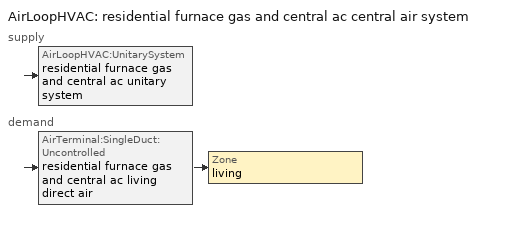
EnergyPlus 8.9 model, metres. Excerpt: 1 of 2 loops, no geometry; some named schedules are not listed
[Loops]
AirLoopHVAC 'residential furnace gas and central ac central air system'
 supply: AirLoopHVAC:UnitarySystem 'residential furnace gas and central ac unitary system'
 demand: AirTerminal:SingleDuct:Uncontrolled 'residential furnace gas and central ac living direct air' > Zone 'living'
[ZoneControl:Thermostat]
living Thermostat: Zone or ZoneList=living; Control Type Schedule=living Thermostat Schedule; Control Object Type 1=ThermostatSetpoint:DualSetpoint; Control Name 1=living temperature setpoint
[ThermostatSetpoint:DualSetpoint]
living temperature setpoint: Heating Setpoint Temperature Schedule=residential heating setpoint; Cooling Setpoint Temperature Schedule=residential cooling setpoint
[AirTerminal:SingleDuct:Uncontrolled]
residential furnace gas and central ac living direct air: Availability Schedule=Always On Discrete; Maximum Air Flow Rate {m3/s}=0.371949
[ZoneHVAC:EnergyRecoveryVentilator]
res mv_1 erv: Availability Schedule=Always On Discrete; Heat Exchanger=res mv_1 erv heat exchanger; Supply Air Flow Rate {m3/s}=0.0160462; Exhaust Air Flow Rate {m3/s}=0.0160462; Supply Air Fan=res mv_1 erv supply fan; Exhaust Air Fan=res mv_1 erv exhaust fan; Controller=res mv_1 erv controller; Ventilation Rate per Unit Floor Area {m3/s-m2}=0; Ventilation Rate per Occupant {m3/s-person}=0
[HeatExchanger:AirToAir:SensibleAndLatent]
res mv_1 erv heat exchanger: Availability Schedule=Always On Discrete; Nominal Supply Air Flow Rate {m3/s}=0.0160462; Sensible Effectiveness at 100% Heating Air Flow=0; Latent Effectiveness at 100% Heating Air Flow=0; Sensible Effectiveness at 75% Heating Air Flow=0; Latent Effectiveness at 75% Heating Air Flow=0; Sensible Effectiveness at 100% Cooling Air Flow=0; Latent Effectiveness at 100% Cooling Air Flow=0; Sensible Effectiveness at 75% Cooling Air Flow=0; Latent Effectiveness at 75% Cooling Air Flow=0; Nominal Electric Power {W}=0; Supply Air Outlet Temperature Control=No; Heat Exchanger Type=Plate; Frost Control Type=None; Threshold Temperature {C}=1.7; Economizer Lockout=Yes
[Fan:OnOff] Availability Schedule=Always On Discrete; Motor Efficiency=1
Name | Fan Total Efficiency | Pressure Rise {Pa} | Maximum Flow Rate {m3/s} | Motor In Airstream Fraction | Fan Power Ratio Function of Speed Ratio Curve | Fan Efficiency Ratio Function of Speed Ratio Curve
res mv_1 erv supply fan | 0.189515 | 300 | 0.0160462 | 1 | Fan On Off Power Curve 2 | Fan On Off Efficiency Curve 2
res mv_1 erv exhaust fan | 0.189515 | 300 | 0.0160462 | 0 | Fan On Off Power Curve 3 | Fan On Off Efficiency Curve 3
residential furnace gas and central ac supply fan | 0.75 | 626.067 | 0.371954 | 1 | Fan On Off Power Curve 1 | Fan On Off Efficiency Curve 1
[ZoneHVAC:EnergyRecoveryVentilator:Controller]
res mv_1 erv controller: Exhaust Air Temperature Limit=NoExhaustAirTemperatureLimit; Exhaust Air Enthalpy Limit=NoExhaustAirEnthalpyLimit; Time of Day Economizer Flow Control Schedule=Always Off Discrete; High Humidity Control Flag=No; High Humidity Outdoor Air Flow Ratio=1; Control High Indoor Humidity Based on Outdoor Humidity Ratio=Yes
[Zone equipment]
living: residential furnace gas and central ac living direct air, res mv_1 erv
[AirLoopHVAC]
residential furnace gas and central ac central air system: Design Supply Air Flow Rate {m3/s}=0.371949
[Sizing:System]
residential furnace gas and central ac central air system: Type of Load to Size On=Sensible; Design Outdoor Air Flow Rate {m3/s}=Autosize; Central Heating Maximum System Air Flow Ratio=0.3; Preheat Design Temperature {C}=7; Preheat Design Humidity Ratio {kgWater/kgDryAir}=0.008; Precool Design Temperature {C}=12.8; Precool Design Humidity Ratio {kgWater/kgDryAir}=0.008; Central Cooling Design Supply Air Temperature {C}=12.8; Central Heating Design Supply Air Temperature {C}=16.7; Type of Zone Sum to Use=NonCoincident; 100% Outdoor Air in Cooling=Yes; 100% Outdoor Air in Heating=Yes; Central Cooling Design Supply Air Humidity Ratio {kgWater/kgDryAir}=0.0085; Central Heating Design Supply Air Humidity Ratio {kgWater/kgDryAir}=0.008; Cooling Supply Air Flow Rate Method=DesignDay; Cooling Supply Air Flow Rate {m3/s}=0; Cooling Supply Air Flow Rate Per Floor Area {m3/s-m2}=0.00996765; Cooling Fraction of Autosized Cooling Supply Air Flow Rate=1; Cooling Supply Air Flow Rate Per Unit Cooling Capacity {m3/s-W}=3.94755e-05; Heating Supply Air Flow Rate Method=DesignDay; Heating Supply Air Flow Rate {m3/s}=0; Heating Supply Air Flow Rate Per Floor Area {m3/s-m2}=0.00996765; Heating Fraction of Autosized Heating Supply Air Flow Rate=1; Heating Fraction of Autosized Cooling Supply Air Flow Rate=1; Heating Supply Air Flow Rate Per Unit Heating Capacity {m3/s-W}=3.15882e-05; System Outdoor Air Method=ZoneSum; Zone Maximum Outdoor Air Fraction=1; Cooling Design Capacity Method=CoolingDesignCapacity; Cooling Design Capacity {W}=Autosize; Cooling Design Capacity Per Floor Area {W/m2}=234.7; Fraction of Autosized Cooling Design Capacity=1; Heating Design Capacity Method=HeatingDesignCapacity; Heating Design Capacity {W}=Autosize; Heating Design Capacity Per Floor Area {W/m2}=157; Fraction of Autosized Heating Design Capacity=1; Central Cooling Capacity Control Method=OnOff
[AvailabilityManager:Scheduled]
residential furnace gas and central ac central air system Availability Manager: Schedule=Always On Discrete
[AirLoopHVAC:UnitarySystem]
residential furnace gas and central ac unitary system: Control Type=Load; Controlling Zone or Thermostat Location=living; Dehumidification Control Type=None; Availability Schedule=Always On Discrete; Supply Fan=residential furnace gas and central ac supply fan; Fan Placement=BlowThrough; Supply Air Fan Operating Mode Schedule=Always Off Discrete; Heating Coil=residential furnace gas heating coil; DX Heating Coil Sizing Ratio=1; Cooling Coil=residential central ac cooling coil; Use DOAS DX Cooling Coil=No; Minimum Supply Air Temperature {C}=2; Latent Load Control=SensibleOnlyLoadControl; Cooling Supply Air Flow Rate Method=SupplyAirFlowRate; Cooling Supply Air Flow Rate {m3/s}=0.368627; Heating Supply Air Flow Rate Method=SupplyAirFlowRate; Heating Supply Air Flow Rate {m3/s}=0.371949; No Load Supply Air Flow Rate {m3/s}=0; Maximum Supply Air Temperature {C}=48.8889; Maximum Outdoor Dry-Bulb Temperature for Supplemental Heater Operation {C}=21; Maximum Cycling Rate {cycles/hr}=2.5; Heat Pump Time Constant {s}=60; Fraction of On-Cycle Power Use=0.01; Heat Pump Fan Delay Time {s}=60; Ancillary On-Cycle Electric Power {W}=0; Ancillary Off-Cycle Electric Power {W}=0
[Coil:Heating:Fuel]
residential furnace gas heating coil: Availability Schedule=residential heating season; Fuel Type=NaturalGas; Burner Efficiency=0.624; Nominal Capacity {W}=10460.9; Parasitic Electric Load {W}=0; Parasitic Fuel Load {W}=0
[Coil:Cooling:DX:SingleSpeed]
residential central ac cooling coil: Availability Schedule=residential cooling season; Gross Rated Total Cooling Capacity {W}=5504.86; Gross Rated Sensible Heat Ratio=0.740403; Gross Rated Cooling COP {W/W}=3.22692; Rated Air Flow Rate {m3/s}=0.285224; Rated Evaporator Fan Power Per Volume Flow Rate {W/(m3/s)}=773.391; Total Cooling Capacity Function of Temperature Curve=Cool-Cap-fT1; Total Cooling Capacity Function of Flow Fraction Curve=Cool-Cap-fFF1; Energy Input Ratio Function of Temperature Curve=Cool-EIR-fT1; Energy Input Ratio Function of Flow Fraction Curve=Cool-EIR-fFF1; Part Load Fraction Correlation Curve=Cool-PLF-fPLR1; Nominal Time for Condensate Removal to Begin {s}=1000; Ratio of Initial Moisture Evaporation Rate and Steady State Latent Capacity=1.5; Maximum Cycling Rate {cycles/hr}=3; Latent Capacity Time Constant {s}=45; Condenser Type=AirCooled; Evaporative Condenser Effectiveness=0; Evaporative Condenser Air Flow Rate {m3/s}=Autosize; Evaporative Condenser Pump Rated Power Consumption {W}=Autosize; Crankcase Heater Capacity {W}=0; Maximum Outdoor Dry-Bulb Temperature for Crankcase Heater Operation {C}=12.7778; Basin Heater Capacity {W/K}=0; Basin Heater Setpoint Temperature {C}=10
[EnergyManagementSystem:GlobalVariable]
res_ds_1_lk_ret_fan_equiv
res_ds_1_lk_sup_fan_equiv
[EnergyManagementSystem:Sensor]
Name | Output:Variable or Output:Meter Index Key | Output:Variable or Output:Meter
res_af_1_tin_s | living | Zone Mean Air Temperature
res_af_1_tt_s | living | Zone Outdoor Air Drybulb Temperature
res_af_vw_s |  | Site Wind Speed
res_ds_1_win_s | living | Zone Mean Air Humidity Ratio
res_infil_1_bath_sch_s | res mv_1 bath exhaust schedule | Schedule Value
res_infil_1_range_sch_s | res mv_1 range exhaust schedule | Schedule Value
res_infil_1_wh_sch_s | Always On Discrete | Schedule Value
res_nv_1_nva_s | res nv_1 avail schedule | Schedule Value
res_nv_1_sp_s | res nv_1 temp schedule | Schedule Value
res_nv_pb_s |  | Site Outdoor Air Barometric Pressure
res_nv_wt_s |  | Site Outdoor Air Humidity Ratio
[EnergyManagementSystem:Actuator]
Name | Actuated Component Unique | Actuated Component Type | Actuated Component Control Type
res_infil_1_bath_fan_act | res infil_1 bath fan | ElectricEquipment | Electric Power Level
res_infil_1_flow_act | res infil_1 flow | Zone Infiltration | Air Exchange Flow Rate
res_infil_1_house_fan_act | res infil_1 house fan | ElectricEquipment | Electric Power Level
res_infil_1_range_fan_act | res infil_1 range fan | ElectricEquipment | Electric Power Level
res_nv_1_flow_act | res nv_1 flow | Zone Infiltration | Air Exchange Flow Rate
[EnergyManagementSystem:Program]
res_ds_1_program: Set res_ds_1_lk_sup_fan_equiv = 0; Set res_ds_1_lk_ret_fan_equiv = 0
res_infil_1_program: Set p_m = 0.14; Set p_s = 0.22; Set s_m = 270; Set s_s = 370; Set z_m = 9.99744; Set z_s = 7.999999999999999; Set f_t = (((s_m/z_m)^p_m)*((z_s/s_s)^p_s)); Set Tdiff = res_af_1_tin_s-res_af_1_tt_s; Set dT = @Abs Tdiff; Set c = 0.089; Set Cs = 0.1019; Set Cw = 0.0866; Set n = 0.67; Set sft = (f_t*0.9); Set temp1 = ((c*Cw)*((sft*res_af_vw_s)^(2*n)))^2; Set Qn = (((c*Cs*(dT^n))^2)+temp1)^0.5; Set Tdiff = res_af_1_tin_s-res_af_1_tt_s; Set dT = @Abs Tdiff; Set QWHV = res_infil_1_wh_sch_s*0.016; Set Qrange = res_infil_1_range_sch_s*0.0; Set Qdryer = 0.0; Set Qbath = res_infil_1_bath_sch_s*0.0; Set QhpwhOut = 0; Set QhpwhIn = 0; Set QductsOut = res_ds_1_lk_ret_fan_equiv; Set QductsIn = res_ds_1_lk_sup_fan_equiv; Set Qout = Qrange+Qbath+Qdryer+QhpwhOut+QductsOut; Set Qin = QhpwhIn+QductsIn; Set Qu = (@Abs (Qout-Qin)); Set Qb = QWHV + (@Min Qout Qin); Set res_infil_1_house_fan_act = 0; Set faneff_sp = 0.4719474432000001; Set res_infil_1_range_fan_act = (Qrange*300)/faneff_sp; Set res_infil_1_bath_fan_act = (Qbath*300)/faneff_sp; Set Q_acctd_for_elsewhere = QhpwhOut+QhpwhIn+QductsOut+QductsIn; Set res_infil_1_flow_act = (((Qu^2)+(Qn^2))^0.5)-Q_acctd_for_elsewhere; Set res_infil_1_flow_act = (@Max res_infil_1_flow_act 0)
res_nv_1_program: Set Tdiff = res_af_1_tin_s-res_af_1_tt_s; Set dT = (@Abs Tdiff); Set pt = (@RhFnTdbWPb res_af_1_tt_s res_nv_wt_s res_nv_pb_s); Set NVA = 15893.108858880001; Set Cs = 0.00029406234873561763; Set Cw = 0.00036140379208226154; Set MNV = 3.2092426137600003; Set MHR = 0.0115; Set MRH = 0.7; Set temp1 = (res_nv_1_nva_s*NVA); Set SGNV = temp1*((((Cs*dT)+(Cw*(res_af_vw_s^2)))^0.5)/1000); If (res_nv_wt_s<MHR) && (pt<MRH) && (res_af_1_tin_s>res_nv_1_sp_s); Set temp2 = (res_af_1_tin_s-res_nv_1_sp_s); Set NVadj1 = temp2/(res_af_1_tin_s-res_af_1_tt_s); Set NVadj2 = (@Min NVadj1 1); Set NVadj3 = (@Max NVadj2 0); Set NVadj = SGNV*NVadj3; Set res_nv_1_flow_act = (@Min NVadj MNV); Else; Set res_nv_1_flow_act = 0; EndIf
[EnergyManagementSystem:ProgramCallingManager]
res af_1 program calling manager: BeginTimestepBeforePredictor; res_infil_1_program; res_nv_1_program
res ds_1 program calling manager: EndOfSystemTimestepAfterHVACReporting; res_ds_1_program
[Schedule:Day:Interval]
residential heating setpoint allday1; residential heating setpoint allday2; residential heating setpoint allday3; residential heating setpoint allday4; residential heating setpoint allday5; residential heating setpoint allday6; residential heating setpoint allday7; residential heating setpoint allday8; residential heating setpoint allday9; residential heating setpoint allday10; residential heating setpoint allday11; residential heating setpoint allday12: No, 24:00, 20
Schedule Day 11; Schedule Day 12; Schedule Day 10; Schedule Day 13: No, 24:00, 0
residential cooling setpoint allday1; residential cooling setpoint allday2; residential cooling setpoint allday3; residential cooling setpoint allday4; residential cooling setpoint allday5; residential cooling setpoint allday6; residential cooling setpoint allday7; residential cooling setpoint allday8; residential cooling setpoint allday9; residential cooling setpoint allday10; residential cooling setpoint allday11; residential cooling setpoint allday12: No, 24:00, 25.5556
residential cooling season allday1; residential cooling season allday10; residential cooling season allday11; residential cooling season allday12; residential cooling season allday2; residential cooling season allday3; residential cooling season allday4; residential cooling season allday5; residential cooling season allday6; residential cooling season allday7; residential cooling season allday8; residential cooling season allday9; residential heating season allday1; residential heating season allday10; residential heating season allday11; residential heating season allday12; residential heating season allday2; residential heating season allday3; residential heating season allday4; residential heating season allday5; residential heating season allday6; residential heating season allday7; residential heating season allday8; residential heating season allday9: No, 24:00, 1
[Schedule:Week:Daily]
residential heating setpoint Week Rule - Jan1-Jan6: Schedule Day 11, residential heating setpoint allday1, residential heating setpoint allday1, residential heating setpoint allday1, residential heating setpoint allday1, residential heating setpoint allday1, residential heating setpoint allday1, Schedule Day 11, Schedule Day 11, Schedule Day 11, Schedule Day 11, Schedule Day 11
residential heating setpoint Week Rule - Jan7-Jan27: residential heating setpoint allday1, residential heating setpoint allday1, residential heating setpoint allday1, residential heating setpoint allday1, residential heating setpoint allday1, residential heating setpoint allday1, residential heating setpoint allday1, Schedule Day 11, Schedule Day 11, Schedule Day 11, Schedule Day 11, Schedule Day 11
residential heating setpoint Week Rule - Jan28-Feb3: residential heating setpoint allday1, residential heating setpoint allday1, residential heating setpoint allday1, residential heating setpoint allday1, residential heating setpoint allday2, residential heating setpoint allday2, residential heating setpoint allday2, Schedule Day 11, Schedule Day 11, Schedule Day 11, Schedule Day 11, Schedule Day 11
residential heating setpoint Week Rule - Feb4-Feb24: residential heating setpoint allday2, residential heating setpoint allday2, residential heating setpoint allday2, residential heating setpoint allday2, residential heating setpoint allday2, residential heating setpoint allday2, residential heating setpoint allday2, Schedule Day 11, Schedule Day 11, Schedule Day 11, Schedule Day 11, Schedule Day 11
residential heating setpoint Week Rule - Feb25-Mar3: residential heating setpoint allday2, residential heating setpoint allday2, residential heating setpoint allday2, residential heating setpoint allday2, residential heating setpoint allday3, residential heating setpoint allday3, residential heating setpoint allday3, Schedule Day 11, Schedule Day 11, Schedule Day 11, Schedule Day 11, Schedule Day 11
residential heating setpoint Week Rule - Mar4-Mar31: residential heating setpoint allday3, residential heating setpoint allday3, residential heating setpoint allday3, residential heating setpoint allday3, residential heating setpoint allday3, residential heating setpoint allday3, residential heating setpoint allday3, Schedule Day 11, Schedule Day 11, Schedule Day 11, Schedule Day 11, Schedule Day 11
residential heating setpoint Week Rule - Apr1-Apr28: residential heating setpoint allday4, residential heating setpoint allday4, residential heating setpoint allday4, residential heating setpoint allday4, residential heating setpoint allday4, residential heating setpoint allday4, residential heating setpoint allday4, Schedule Day 11, Schedule Day 11, Schedule Day 11, Schedule Day 11, Schedule Day 11
residential heating setpoint Week Rule - Apr29-May5: residential heating setpoint allday4, residential heating setpoint allday4, residential heating setpoint allday5, residential heating setpoint allday5, residential heating setpoint allday5, residential heating setpoint allday5, residential heating setpoint allday5, Schedule Day 11, Schedule Day 11, Schedule Day 11, Schedule Day 11, Schedule Day 11
residential heating setpoint Week Rule - May6-May26: residential heating setpoint allday5, residential heating setpoint allday5, residential heating setpoint allday5, residential heating setpoint allday5, residential heating setpoint allday5, residential heating setpoint allday5, residential heating setpoint allday5, Schedule Day 11, Schedule Day 11, Schedule Day 11, Schedule Day 11, Schedule Day 11
residential heating setpoint Week Rule - May27-Jun2: residential heating setpoint allday5, residential heating setpoint allday5, residential heating setpoint allday5, residential heating setpoint allday5, residential heating setpoint allday5, residential heating setpoint allday6, residential heating setpoint allday6, Schedule Day 11, Schedule Day 11, Schedule Day 11, Schedule Day 11, Schedule Day 11
residential heating setpoint Week Rule - Jun3-Jun30: residential heating setpoint allday6, residential heating setpoint allday6, residential heating setpoint allday6, residential heating setpoint allday6, residential heating setpoint allday6, residential heating setpoint allday6, residential heating setpoint allday6, Schedule Day 11, Schedule Day 11, Schedule Day 11, Schedule Day 11, Schedule Day 11
residential heating setpoint Week Rule - Jul1-Jul28: residential heating setpoint allday7, residential heating setpoint allday7, residential heating setpoint allday7, residential heating setpoint allday7, residential heating setpoint allday7, residential heating setpoint allday7, residential heating setpoint allday7, Schedule Day 11, Schedule Day 11, Schedule Day 11, Schedule Day 11, Schedule Day 11
residential heating setpoint Week Rule - Jul29-Aug4: residential heating setpoint allday7, residential heating setpoint allday7, residential heating setpoint allday7, residential heating setpoint allday8, residential heating setpoint allday8, residential heating setpoint allday8, residential heating setpoint allday8, Schedule Day 11, Schedule Day 11, Schedule Day 11, Schedule Day 11, Schedule Day 11
residential heating setpoint Week Rule - Aug5-Aug25: residential heating setpoint allday8, residential heating setpoint allday8, residential heating setpoint allday8, residential heating setpoint allday8, residential heating setpoint allday8, residential heating setpoint allday8, residential heating setpoint allday8, Schedule Day 11, Schedule Day 11, Schedule Day 11, Schedule Day 11, Schedule Day 11
residential heating setpoint Week Rule - Aug26-Sep1: residential heating setpoint allday8, residential heating setpoint allday8, residential heating setpoint allday8, residential heating setpoint allday8, residential heating setpoint allday8, residential heating setpoint allday8, residential heating setpoint allday9, Schedule Day 11, Schedule Day 11, Schedule Day 11, Schedule Day 11, Schedule Day 11
residential heating setpoint Week Rule - Sep2-Sep29: residential heating setpoint allday9, residential heating setpoint allday9, residential heating setpoint allday9, residential heating setpoint allday9, residential heating setpoint allday9, residential heating setpoint allday9, residential heating setpoint allday9, Schedule Day 11, Schedule Day 11, Schedule Day 11, Schedule Day 11, Schedule Day 11
residential heating setpoint Week Rule - Sep30-Oct6: residential heating setpoint allday9, residential heating setpoint allday10, residential heating setpoint allday10, residential heating setpoint allday10, residential heating setpoint allday10, residential heating setpoint allday10, residential heating setpoint allday10, Schedule Day 11, Schedule Day 11, Schedule Day 11, Schedule Day 11, Schedule Day 11
residential heating setpoint Week Rule - Oct7-Oct27: residential heating setpoint allday10, residential heating setpoint allday10, residential heating setpoint allday10, residential heating setpoint allday10, residential heating setpoint allday10, residential heating setpoint allday10, residential heating setpoint allday10, Schedule Day 11, Schedule Day 11, Schedule Day 11, Schedule Day 11, Schedule Day 11
residential heating setpoint Week Rule - Oct28-Nov3: residential heating setpoint allday10, residential heating setpoint allday10, residential heating setpoint allday10, residential heating setpoint allday10, residential heating setpoint allday11, residential heating setpoint allday11, residential heating setpoint allday11, Schedule Day 11, Schedule Day 11, Schedule Day 11, Schedule Day 11, Schedule Day 11
residential heating setpoint Week Rule - Nov4-Nov24: residential heating setpoint allday11, residential heating setpoint allday11, residential heating setpoint allday11, residential heating setpoint allday11, residential heating setpoint allday11, residential heating setpoint allday11, residential heating setpoint allday11, Schedule Day 11, Schedule Day 11, Schedule Day 11, Schedule Day 11, Schedule Day 11
residential heating setpoint Week Rule - Nov25-Dec1: residential heating setpoint allday11, residential heating setpoint allday11, residential heating setpoint allday11, residential heating setpoint allday11, residential heating setpoint allday11, residential heating setpoint allday11, residential heating setpoint allday12, Schedule Day 11, Schedule Day 11, Schedule Day 11, Schedule Day 11, Schedule Day 11
residential heating setpoint Week Rule - Dec2-Dec31: residential heating setpoint allday12, residential heating setpoint allday12, residential heating setpoint allday12, residential heating setpoint allday12, residential heating setpoint allday12, residential heating setpoint allday12, residential heating setpoint allday12, Schedule Day 11, Schedule Day 11, Schedule Day 11, Schedule Day 11, Schedule Day 11
residential cooling setpoint Week Rule - Jan1-Jan6: Schedule Day 12, residential cooling setpoint allday1, residential cooling setpoint allday1, residential cooling setpoint allday1, residential cooling setpoint allday1, residential cooling setpoint allday1, residential cooling setpoint allday1, Schedule Day 12, Schedule Day 12, Schedule Day 12, Schedule Day 12, Schedule Day 12
residential cooling setpoint Week Rule - Jan7-Jan27: residential cooling setpoint allday1, residential cooling setpoint allday1, residential cooling setpoint allday1, residential cooling setpoint allday1, residential cooling setpoint allday1, residential cooling setpoint allday1, residential cooling setpoint allday1, Schedule Day 12, Schedule Day 12, Schedule Day 12, Schedule Day 12, Schedule Day 12
residential cooling setpoint Week Rule - Jan28-Feb3: residential cooling setpoint allday1, residential cooling setpoint allday1, residential cooling setpoint allday1, residential cooling setpoint allday1, residential cooling setpoint allday2, residential cooling setpoint allday2, residential cooling setpoint allday2, Schedule Day 12, Schedule Day 12, Schedule Day 12, Schedule Day 12, Schedule Day 12
residential cooling setpoint Week Rule - Feb4-Feb24: residential cooling setpoint allday2, residential cooling setpoint allday2, residential cooling setpoint allday2, residential cooling setpoint allday2, residential cooling setpoint allday2, residential cooling setpoint allday2, residential cooling setpoint allday2, Schedule Day 12, Schedule Day 12, Schedule Day 12, Schedule Day 12, Schedule Day 12
residential cooling setpoint Week Rule - Feb25-Mar3: residential cooling setpoint allday2, residential cooling setpoint allday2, residential cooling setpoint allday2, residential cooling setpoint allday2, residential cooling setpoint allday3, residential cooling setpoint allday3, residential cooling setpoint allday3, Schedule Day 12, Schedule Day 12, Schedule Day 12, Schedule Day 12, Schedule Day 12
residential cooling setpoint Week Rule - Mar4-Mar31: residential cooling setpoint allday3, residential cooling setpoint allday3, residential cooling setpoint allday3, residential cooling setpoint allday3, residential cooling setpoint allday3, residential cooling setpoint allday3, residential cooling setpoint allday3, Schedule Day 12, Schedule Day 12, Schedule Day 12, Schedule Day 12, Schedule Day 12
residential cooling setpoint Week Rule - Apr1-Apr28: residential cooling setpoint allday4, residential cooling setpoint allday4, residential cooling setpoint allday4, residential cooling setpoint allday4, residential cooling setpoint allday4, residential cooling setpoint allday4, residential cooling setpoint allday4, Schedule Day 12, Schedule Day 12, Schedule Day 12, Schedule Day 12, Schedule Day 12
residential cooling setpoint Week Rule - Apr29-May5: residential cooling setpoint allday4, residential cooling setpoint allday4, residential cooling setpoint allday5, residential cooling setpoint allday5, residential cooling setpoint allday5, residential cooling setpoint allday5, residential cooling setpoint allday5, Schedule Day 12, Schedule Day 12, Schedule Day 12, Schedule Day 12, Schedule Day 12
residential cooling setpoint Week Rule - May6-May26: residential cooling setpoint allday5, residential cooling setpoint allday5, residential cooling setpoint allday5, residential cooling setpoint allday5, residential cooling setpoint allday5, residential cooling setpoint allday5, residential cooling setpoint allday5, Schedule Day 12, Schedule Day 12, Schedule Day 12, Schedule Day 12, Schedule Day 12
residential cooling setpoint Week Rule - May27-Jun2: residential cooling setpoint allday5, residential cooling setpoint allday5, residential cooling setpoint allday5, residential cooling setpoint allday5, residential cooling setpoint allday5, residential cooling setpoint allday6, residential cooling setpoint allday6, Schedule Day 12, Schedule Day 12, Schedule Day 12, Schedule Day 12, Schedule Day 12
residential cooling setpoint Week Rule - Jun3-Jun30: residential cooling setpoint allday6, residential cooling setpoint allday6, residential cooling setpoint allday6, residential cooling setpoint allday6, residential cooling setpoint allday6, residential cooling setpoint allday6, residential cooling setpoint allday6, Schedule Day 12, Schedule Day 12, Schedule Day 12, Schedule Day 12, Schedule Day 12
residential cooling setpoint Week Rule - Jul1-Jul28: residential cooling setpoint allday7, residential cooling setpoint allday7, residential cooling setpoint allday7, residential cooling setpoint allday7, residential cooling setpoint allday7, residential cooling setpoint allday7, residential cooling setpoint allday7, Schedule Day 12, Schedule Day 12, Schedule Day 12, Schedule Day 12, Schedule Day 12
residential cooling setpoint Week Rule - Jul29-Aug4: residential cooling setpoint allday7, residential cooling setpoint allday7, residential cooling setpoint allday7, residential cooling setpoint allday8, residential cooling setpoint allday8, residential cooling setpoint allday8, residential cooling setpoint allday8, Schedule Day 12, Schedule Day 12, Schedule Day 12, Schedule Day 12, Schedule Day 12
residential cooling setpoint Week Rule - Aug5-Aug25: residential cooling setpoint allday8, residential cooling setpoint allday8, residential cooling setpoint allday8, residential cooling setpoint allday8, residential cooling setpoint allday8, residential cooling setpoint allday8, residential cooling setpoint allday8, Schedule Day 12, Schedule Day 12, Schedule Day 12, Schedule Day 12, Schedule Day 12
residential cooling setpoint Week Rule - Aug26-Sep1: residential cooling setpoint allday8, residential cooling setpoint allday8, residential cooling setpoint allday8, residential cooling setpoint allday8, residential cooling setpoint allday8, residential cooling setpoint allday8, residential cooling setpoint allday9, Schedule Day 12, Schedule Day 12, Schedule Day 12, Schedule Day 12, Schedule Day 12
residential cooling setpoint Week Rule - Sep2-Sep29: residential cooling setpoint allday9, residential cooling setpoint allday9, residential cooling setpoint allday9, residential cooling setpoint allday9, residential cooling setpoint allday9, residential cooling setpoint allday9, residential cooling setpoint allday9, Schedule Day 12, Schedule Day 12, Schedule Day 12, Schedule Day 12, Schedule Day 12
residential cooling setpoint Week Rule - Sep30-Oct6: residential cooling setpoint allday9, residential cooling setpoint allday10, residential cooling setpoint allday10, residential cooling setpoint allday10, residential cooling setpoint allday10, residential cooling setpoint allday10, residential cooling setpoint allday10, Schedule Day 12, Schedule Day 12, Schedule Day 12, Schedule Day 12, Schedule Day 12
residential cooling setpoint Week Rule - Oct7-Oct27: residential cooling setpoint allday10, residential cooling setpoint allday10, residential cooling setpoint allday10, residential cooling setpoint allday10, residential cooling setpoint allday10, residential cooling setpoint allday10, residential cooling setpoint allday10, Schedule Day 12, Schedule Day 12, Schedule Day 12, Schedule Day 12, Schedule Day 12
residential cooling setpoint Week Rule - Oct28-Nov3: residential cooling setpoint allday10, residential cooling setpoint allday10, residential cooling setpoint allday10, residential cooling setpoint allday10, residential cooling setpoint allday11, residential cooling setpoint allday11, residential cooling setpoint allday11, Schedule Day 12, Schedule Day 12, Schedule Day 12, Schedule Day 12, Schedule Day 12
residential cooling setpoint Week Rule - Nov4-Nov24: residential cooling setpoint allday11, residential cooling setpoint allday11, residential cooling setpoint allday11, residential cooling setpoint allday11, residential cooling setpoint allday11, residential cooling setpoint allday11, residential cooling setpoint allday11, Schedule Day 12, Schedule Day 12, Schedule Day 12, Schedule Day 12, Schedule Day 12
residential cooling setpoint Week Rule - Nov25-Dec1: residential cooling setpoint allday11, residential cooling setpoint allday11, residential cooling setpoint allday11, residential cooling setpoint allday11, residential cooling setpoint allday11, residential cooling setpoint allday11, residential cooling setpoint allday12, Schedule Day 12, Schedule Day 12, Schedule Day 12, Schedule Day 12, Schedule Day 12
residential cooling setpoint Week Rule - Dec2-Dec31: residential cooling setpoint allday12, residential cooling setpoint allday12, residential cooling setpoint allday12, residential cooling setpoint allday12, residential cooling setpoint allday12, residential cooling setpoint allday12, residential cooling setpoint allday12, Schedule Day 12, Schedule Day 12, Schedule Day 12, Schedule Day 12, Schedule Day 12
res mv_1 bath exhaust schedule Week Rule - Jan1-Jan6: Schedule Day 19, res mv_1 bath exhaust schedule allday1, res mv_1 bath exhaust schedule allday1, res mv_1 bath exhaust schedule allday1, res mv_1 bath exhaust schedule allday1, res mv_1 bath exhaust schedule allday1, res mv_1 bath exhaust schedule allday1, Schedule Day 19, Schedule Day 19, Schedule Day 19, Schedule Day 19, Schedule Day 19
res mv_1 bath exhaust schedule Week Rule - Jan7-Jan27: res mv_1 bath exhaust schedule allday1, res mv_1 bath exhaust schedule allday1, res mv_1 bath exhaust schedule allday1, res mv_1 bath exhaust schedule allday1, res mv_1 bath exhaust schedule allday1, res mv_1 bath exhaust schedule allday1, res mv_1 bath exhaust schedule allday1, Schedule Day 19, Schedule Day 19, Schedule Day 19, Schedule Day 19, Schedule Day 19
res mv_1 bath exhaust schedule Week Rule - Jan28-Feb3: res mv_1 bath exhaust schedule allday1, res mv_1 bath exhaust schedule allday1, res mv_1 bath exhaust schedule allday1, res mv_1 bath exhaust schedule allday1, res mv_1 bath exhaust schedule allday2, res mv_1 bath exhaust schedule allday2, res mv_1 bath exhaust schedule allday2, Schedule Day 19, Schedule Day 19, Schedule Day 19, Schedule Day 19, Schedule Day 19
res mv_1 bath exhaust schedule Week Rule - Feb4-Feb24: res mv_1 bath exhaust schedule allday2, res mv_1 bath exhaust schedule allday2, res mv_1 bath exhaust schedule allday2, res mv_1 bath exhaust schedule allday2, res mv_1 bath exhaust schedule allday2, res mv_1 bath exhaust schedule allday2, res mv_1 bath exhaust schedule allday2, Schedule Day 19, Schedule Day 19, Schedule Day 19, Schedule Day 19, Schedule Day 19
res mv_1 bath exhaust schedule Week Rule - Feb25-Mar3: res mv_1 bath exhaust schedule allday2, res mv_1 bath exhaust schedule allday2, res mv_1 bath exhaust schedule allday2, res mv_1 bath exhaust schedule allday2, res mv_1 bath exhaust schedule allday3, res mv_1 bath exhaust schedule allday3, res mv_1 bath exhaust schedule allday3, Schedule Day 19, Schedule Day 19, Schedule Day 19, Schedule Day 19, Schedule Day 19
res mv_1 bath exhaust schedule Week Rule - Mar4-Mar31: res mv_1 bath exhaust schedule allday3, res mv_1 bath exhaust schedule allday3, res mv_1 bath exhaust schedule allday3, res mv_1 bath exhaust schedule allday3, res mv_1 bath exhaust schedule allday3, res mv_1 bath exhaust schedule allday3, res mv_1 bath exhaust schedule allday3, Schedule Day 19, Schedule Day 19, Schedule Day 19, Schedule Day 19, Schedule Day 19
res mv_1 bath exhaust schedule Week Rule - Apr1-Apr28: res mv_1 bath exhaust schedule allday4, res mv_1 bath exhaust schedule allday4, res mv_1 bath exhaust schedule allday4, res mv_1 bath exhaust schedule allday4, res mv_1 bath exhaust schedule allday4, res mv_1 bath exhaust schedule allday4, res mv_1 bath exhaust schedule allday4, Schedule Day 19, Schedule Day 19, Schedule Day 19, Schedule Day 19, Schedule Day 19
res mv_1 bath exhaust schedule Week Rule - Apr29-May5: res mv_1 bath exhaust schedule allday4, res mv_1 bath exhaust schedule allday4, res mv_1 bath exhaust schedule allday5, res mv_1 bath exhaust schedule allday5, res mv_1 bath exhaust schedule allday5, res mv_1 bath exhaust schedule allday5, res mv_1 bath exhaust schedule allday5, Schedule Day 19, Schedule Day 19, Schedule Day 19, Schedule Day 19, Schedule Day 19
res mv_1 bath exhaust schedule Week Rule - May6-May26: res mv_1 bath exhaust schedule allday5, res mv_1 bath exhaust schedule allday5, res mv_1 bath exhaust schedule allday5, res mv_1 bath exhaust schedule allday5, res mv_1 bath exhaust schedule allday5, res mv_1 bath exhaust schedule allday5, res mv_1 bath exhaust schedule allday5, Schedule Day 19, Schedule Day 19, Schedule Day 19, Schedule Day 19, Schedule Day 19
residential cooling season Week Rule - Jan1-Jan6: Schedule Day 13, residential cooling season allday1, residential cooling season allday1, residential cooling season allday1, residential cooling season allday1, residential cooling season allday1, residential cooling season allday1, Schedule Day 13, Schedule Day 13, Schedule Day 13, Schedule Day 13, Schedule Day 13
residential cooling season Week Rule - Jan7-Jan27: residential cooling season allday1, residential cooling season allday1, residential cooling season allday1, residential cooling season allday1, residential cooling season allday1, residential cooling season allday1, residential cooling season allday1, Schedule Day 13, Schedule Day 13, Schedule Day 13, Schedule Day 13, Schedule Day 13
residential cooling season Week Rule - Jan28-Feb3: residential cooling season allday1, residential cooling season allday1, residential cooling season allday1, residential cooling season allday1, residential cooling season allday2, residential cooling season allday2, residential cooling season allday2, Schedule Day 13, Schedule Day 13, Schedule Day 13, Schedule Day 13, Schedule Day 13
residential cooling season Week Rule - Feb4-Feb24: residential cooling season allday2, residential cooling season allday2, residential cooling season allday2, residential cooling season allday2, residential cooling season allday2, residential cooling season allday2, residential cooling season allday2, Schedule Day 13, Schedule Day 13, Schedule Day 13, Schedule Day 13, Schedule Day 13
residential cooling season Week Rule - Feb25-Mar3: residential cooling season allday2, residential cooling season allday2, residential cooling season allday2, residential cooling season allday2, residential cooling season allday3, residential cooling season allday3, residential cooling season allday3, Schedule Day 13, Schedule Day 13, Schedule Day 13, Schedule Day 13, Schedule Day 13
residential cooling season Week Rule - Mar4-Mar31: residential cooling season allday3, residential cooling season allday3, residential cooling season allday3, residential cooling season allday3, residential cooling season allday3, residential cooling season allday3, residential cooling season allday3, Schedule Day 13, Schedule Day 13, Schedule Day 13, Schedule Day 13, Schedule Day 13
residential cooling season Week Rule - Apr1-Apr28: residential cooling season allday4, residential cooling season allday4, residential cooling season allday4, residential cooling season allday4, residential cooling season allday4, residential cooling season allday4, residential cooling season allday4, Schedule Day 13, Schedule Day 13, Schedule Day 13, Schedule Day 13, Schedule Day 13
residential cooling season Week Rule - Apr29-May5: residential cooling season allday4, residential cooling season allday4, residential cooling season allday5, residential cooling season allday5, residential cooling season allday5, residential cooling season allday5, residential cooling season allday5, Schedule Day 13, Schedule Day 13, Schedule Day 13, Schedule Day 13, Schedule Day 13
residential cooling season Week Rule - May6-May26: residential cooling season allday5, residential cooling season allday5, residential cooling season allday5, residential cooling season allday5, residential cooling season allday5, residential cooling season allday5, residential cooling season allday5, Schedule Day 13, Schedule Day 13, Schedule Day 13, Schedule Day 13, Schedule Day 13
residential cooling season Week Rule - May27-Jun2: residential cooling season allday5, residential cooling season allday5, residential cooling season allday5, residential cooling season allday5, residential cooling season allday5, residential cooling season allday6, residential cooling season allday6, Schedule Day 13, Schedule Day 13, Schedule Day 13, Schedule Day 13, Schedule Day 13
residential cooling season Week Rule - Jun3-Jun30: residential cooling season allday6, residential cooling season allday6, residential cooling season allday6, residential cooling season allday6, residential cooling season allday6, residential cooling season allday6, residential cooling season allday6, Schedule Day 13, Schedule Day 13, Schedule Day 13, Schedule Day 13, Schedule Day 13
residential cooling season Week Rule - Jul1-Jul28: residential cooling season allday7, residential cooling season allday7, residential cooling season allday7, residential cooling season allday7, residential cooling season allday7, residential cooling season allday7, residential cooling season allday7, Schedule Day 13, Schedule Day 13, Schedule Day 13, Schedule Day 13, Schedule Day 13
residential cooling season Week Rule - Jul29-Aug4: residential cooling season allday7, residential cooling season allday7, residential cooling season allday7, residential cooling season allday8, residential cooling season allday8, residential cooling season allday8, residential cooling season allday8, Schedule Day 13, Schedule Day 13, Schedule Day 13, Schedule Day 13, Schedule Day 13
residential cooling season Week Rule - Aug5-Aug25: residential cooling season allday8, residential cooling season allday8, residential cooling season allday8, residential cooling season allday8, residential cooling season allday8, residential cooling season allday8, residential cooling season allday8, Schedule Day 13, Schedule Day 13, Schedule Day 13, Schedule Day 13, Schedule Day 13
residential cooling season Week Rule - Aug26-Sep1: residential cooling season allday8, residential cooling season allday8, residential cooling season allday8, residential cooling season allday8, residential cooling season allday8, residential cooling season allday8, residential cooling season allday9, Schedule Day 13, Schedule Day 13, Schedule Day 13, Schedule Day 13, Schedule Day 13
residential cooling season Week Rule - Sep2-Sep29: residential cooling season allday9, residential cooling season allday9, residential cooling season allday9, residential cooling season allday9, residential cooling season allday9, residential cooling season allday9, residential cooling season allday9, Schedule Day 13, Schedule Day 13, Schedule Day 13, Schedule Day 13, Schedule Day 13
residential cooling season Week Rule - Sep30-Oct6: residential cooling season allday9, residential cooling season allday10, residential cooling season allday10, residential cooling season allday10, residential cooling season allday10, residential cooling season allday10, residential cooling season allday10, Schedule Day 13, Schedule Day 13, Schedule Day 13, Schedule Day 13, Schedule Day 13
residential cooling season Week Rule - Oct7-Oct27: residential cooling season allday10, residential cooling season allday10, residential cooling season allday10, residential cooling season allday10, residential cooling season allday10, residential cooling season allday10, residential cooling season allday10, Schedule Day 13, Schedule Day 13, Schedule Day 13, Schedule Day 13, Schedule Day 13
residential cooling season Week Rule - Oct28-Nov3: residential cooling season allday10, residential cooling season allday10, residential cooling season allday10, residential cooling season allday10, residential cooling season allday11, residential cooling season allday11, residential cooling season allday11, Schedule Day 13, Schedule Day 13, Schedule Day 13, Schedule Day 13, Schedule Day 13
residential cooling season Week Rule - Nov4-Nov24: residential cooling season allday11, residential cooling season allday11, residential cooling season allday11, residential cooling season allday11, residential cooling season allday11, residential cooling season allday11, residential cooling season allday11, Schedule Day 13, Schedule Day 13, Schedule Day 13, Schedule Day 13, Schedule Day 13
residential cooling season Week Rule - Nov25-Dec1: residential cooling season allday11, residential cooling season allday11, residential cooling season allday11, residential cooling season allday11, residential cooling season allday11, residential cooling season allday11, residential cooling season allday12, Schedule Day 13, Schedule Day 13, Schedule Day 13, Schedule Day 13, Schedule Day 13
residential cooling season Week Rule - Dec2-Dec31: residential cooling season allday12, residential cooling season allday12, residential cooling season allday12, residential cooling season allday12, residential cooling season allday12, residential cooling season allday12, residential cooling season allday12, Schedule Day 13, Schedule Day 13, Schedule Day 13, Schedule Day 13, Schedule Day 13
residential heating season Week Rule - Jan1-Jan6: Schedule Day 10, residential heating season allday1, residential heating season allday1, residential heating season allday1, residential heating season allday1, residential heating season allday1, residential heating season allday1, Schedule Day 10, Schedule Day 10, Schedule Day 10, Schedule Day 10, Schedule Day 10
residential heating season Week Rule - Jan7-Jan27: residential heating season allday1, residential heating season allday1, residential heating season allday1, residential heating season allday1, residential heating season allday1, residential heating season allday1, residential heating season allday1, Schedule Day 10, Schedule Day 10, Schedule Day 10, Schedule Day 10, Schedule Day 10
residential heating season Week Rule - Jan28-Feb3: residential heating season allday1, residential heating season allday1, residential heating season allday1, residential heating season allday1, residential heating season allday2, residential heating season allday2, residential heating season allday2, Schedule Day 10, Schedule Day 10, Schedule Day 10, Schedule Day 10, Schedule Day 10
residential heating season Week Rule - Feb4-Feb24: residential heating season allday2, residential heating season allday2, residential heating season allday2, residential heating season allday2, residential heating season allday2, residential heating season allday2, residential heating season allday2, Schedule Day 10, Schedule Day 10, Schedule Day 10, Schedule Day 10, Schedule Day 10
residential heating season Week Rule - Feb25-Mar3: residential heating season allday2, residential heating season allday2, residential heating season allday2, residential heating season allday2, residential heating season allday3, residential heating season allday3, residential heating season allday3, Schedule Day 10, Schedule Day 10, Schedule Day 10, Schedule Day 10, Schedule Day 10
residential heating season Week Rule - Mar4-Mar31: residential heating season allday3, residential heating season allday3, residential heating season allday3, residential heating season allday3, residential heating season allday3, residential heating season allday3, residential heating season allday3, Schedule Day 10, Schedule Day 10, Schedule Day 10, Schedule Day 10, Schedule Day 10
residential heating season Week Rule - Apr1-Apr28: residential heating season allday4, residential heating season allday4, residential heating season allday4, residential heating season allday4, residential heating season allday4, residential heating season allday4, residential heating season allday4, Schedule Day 10, Schedule Day 10, Schedule Day 10, Schedule Day 10, Schedule Day 10
residential heating season Week Rule - Apr29-May5: residential heating season allday4, residential heating season allday4, residential heating season allday5, residential heating season allday5, residential heating season allday5, residential heating season allday5, residential heating season allday5, Schedule Day 10, Schedule Day 10, Schedule Day 10, Schedule Day 10, Schedule Day 10
residential heating season Week Rule - May6-May26: residential heating season allday5, residential heating season allday5, residential heating season allday5, residential heating season allday5, residential heating season allday5, residential heating season allday5, residential heating season allday5, Schedule Day 10, Schedule Day 10, Schedule Day 10, Schedule Day 10, Schedule Day 10
residential heating season Week Rule - May27-Jun2: residential heating season allday5, residential heating season allday5, residential heating season allday5, residential heating season allday5, residential heating season allday5, residential heating season allday6, residential heating season allday6, Schedule Day 10, Schedule Day 10, Schedule Day 10, Schedule Day 10, Schedule Day 10
residential heating season Week Rule - Jun3-Jun30: residential heating season allday6, residential heating season allday6, residential heating season allday6, residential heating season allday6, residential heating season allday6, residential heating season allday6, residential heating season allday6, Schedule Day 10, Schedule Day 10, Schedule Day 10, Schedule Day 10, Schedule Day 10
residential heating season Week Rule - Jul1-Jul28: residential heating season allday7, residential heating season allday7, residential heating season allday7, residential heating season allday7, residential heating season allday7, residential heating season allday7, residential heating season allday7, Schedule Day 10, Schedule Day 10, Schedule Day 10, Schedule Day 10, Schedule Day 10
residential heating season Week Rule - Jul29-Aug4: residential heating season allday7, residential heating season allday7, residential heating season allday7, residential heating season allday8, residential heating season allday8, residential heating season allday8, residential heating season allday8, Schedule Day 10, Schedule Day 10, Schedule Day 10, Schedule Day 10, Schedule Day 10
residential heating season Week Rule - Aug5-Aug25: residential heating season allday8, residential heating season allday8, residential heating season allday8, residential heating season allday8, residential heating season allday8, residential heating season allday8, residential heating season allday8, Schedule Day 10, Schedule Day 10, Schedule Day 10, Schedule Day 10, Schedule Day 10
residential heating season Week Rule - Aug26-Sep1: residential heating season allday8, residential heating season allday8, residential heating season allday8, residential heating season allday8, residential heating season allday8, residential heating season allday8, residential heating season allday9, Schedule Day 10, Schedule Day 10, Schedule Day 10, Schedule Day 10, Schedule Day 10
residential heating season Week Rule - Sep2-Sep29: residential heating season allday9, residential heating season allday9, residential heating season allday9, residential heating season allday9, residential heating season allday9, residential heating season allday9, residential heating season allday9, Schedule Day 10, Schedule Day 10, Schedule Day 10, Schedule Day 10, Schedule Day 10
residential heating season Week Rule - Sep30-Oct6: residential heating season allday9, residential heating season allday10, residential heating season allday10, residential heating season allday10, residential heating season allday10, residential heating season allday10, residential heating season allday10, Schedule Day 10, Schedule Day 10, Schedule Day 10, Schedule Day 10, Schedule Day 10
residential heating season Week Rule - Oct7-Oct27: residential heating season allday10, residential heating season allday10, residential heating season allday10, residential heating season allday10, residential heating season allday10, residential heating season allday10, residential heating season allday10, Schedule Day 10, Schedule Day 10, Schedule Day 10, Schedule Day 10, Schedule Day 10
residential heating season Week Rule - Oct28-Nov3: residential heating season allday10, residential heating season allday10, residential heating season allday10, residential heating season allday10, residential heating season allday11, residential heating season allday11, residential heating season allday11, Schedule Day 10, Schedule Day 10, Schedule Day 10, Schedule Day 10, Schedule Day 10
residential heating season Week Rule - Nov4-Nov24: residential heating season allday11, residential heating season allday11, residential heating season allday11, residential heating season allday11, residential heating season allday11, residential heating season allday11, residential heating season allday11, Schedule Day 10, Schedule Day 10, Schedule Day 10, Schedule Day 10, Schedule Day 10
residential heating season Week Rule - Nov25-Dec1: residential heating season allday11, residential heating season allday11, residential heating season allday11, residential heating season allday11, residential heating season allday11, residential heating season allday11, residential heating season allday12, Schedule Day 10, Schedule Day 10, Schedule Day 10, Schedule Day 10, Schedule Day 10
residential heating season Week Rule - Dec2-Dec31: residential heating season allday12, residential heating season allday12, residential heating season allday12, residential heating season allday12, residential heating season allday12, residential heating season allday12, residential heating season allday12, Schedule Day 10, Schedule Day 10, Schedule Day 10, Schedule Day 10, Schedule Day 10
[Schedule:Year]
residential heating setpoint: residential heating setpoint Week Rule - Jan1-Jan6, 1, 1, 1, 6, residential heating setpoint Week Rule - Jan7-Jan27, 1, 7, 1, 27, residential heating setpoint Week Rule - Jan28-Feb3, 1, 28, 2, 3, residential heating setpoint Week Rule - Feb4-Feb24, 2, 4, 2, 24, residential heating setpoint Week Rule - Feb25-Mar3, 2, 25, 3, 3, residential heating setpoint Week Rule - Mar4-Mar31, 3, 4, 3, 31, residential heating setpoint Week Rule - Apr1-Apr28, 4, 1, 4, 28, residential heating setpoint Week Rule - Apr29-May5, 4, 29, 5, 5, residential heating setpoint Week Rule - May6-May26, 5, 6, 5, 26, residential heating setpoint Week Rule - May27-Jun2, 5, 27, 6, 2, residential heating setpoint Week Rule - Jun3-Jun30, 6, 3, 6, 30, residential heating setpoint Week Rule - Jul1-Jul28, 7, 1, 7, 28, residential heating setpoint Week Rule - Jul29-Aug4, 7, 29, 8, 4, residential heating setpoint Week Rule - Aug5-Aug25, 8, 5, 8, 25, residential heating setpoint Week Rule - Aug26-Sep1, 8, 26, 9, 1, residential heating setpoint Week Rule - Sep2-Sep29, 9, 2, 9, 29, residential heating setpoint Week Rule - Sep30-Oct6, 9, 30, 10, 6, residential heating setpoint Week Rule - Oct7-Oct27, 10, 7, 10, 27, residential heating setpoint Week Rule - Oct28-Nov3, 10, 28, 11, 3, residential heating setpoint Week Rule - Nov4-Nov24, 11, 4, 11, 24, residential heating setpoint Week Rule - Nov25-Dec1, 11, 25, 12, 1, residential heating setpoint Week Rule - Dec2-Dec31, 12, 2, 12, 31
residential cooling setpoint: residential cooling setpoint Week Rule - Jan1-Jan6, 1, 1, 1, 6, residential cooling setpoint Week Rule - Jan7-Jan27, 1, 7, 1, 27, residential cooling setpoint Week Rule - Jan28-Feb3, 1, 28, 2, 3, residential cooling setpoint Week Rule - Feb4-Feb24, 2, 4, 2, 24, residential cooling setpoint Week Rule - Feb25-Mar3, 2, 25, 3, 3, residential cooling setpoint Week Rule - Mar4-Mar31, 3, 4, 3, 31, residential cooling setpoint Week Rule - Apr1-Apr28, 4, 1, 4, 28, residential cooling setpoint Week Rule - Apr29-May5, 4, 29, 5, 5, residential cooling setpoint Week Rule - May6-May26, 5, 6, 5, 26, residential cooling setpoint Week Rule - May27-Jun2, 5, 27, 6, 2, residential cooling setpoint Week Rule - Jun3-Jun30, 6, 3, 6, 30, residential cooling setpoint Week Rule - Jul1-Jul28, 7, 1, 7, 28, residential cooling setpoint Week Rule - Jul29-Aug4, 7, 29, 8, 4, residential cooling setpoint Week Rule - Aug5-Aug25, 8, 5, 8, 25, residential cooling setpoint Week Rule - Aug26-Sep1, 8, 26, 9, 1, residential cooling setpoint Week Rule - Sep2-Sep29, 9, 2, 9, 29, residential cooling setpoint Week Rule - Sep30-Oct6, 9, 30, 10, 6, residential cooling setpoint Week Rule - Oct7-Oct27, 10, 7, 10, 27, residential cooling setpoint Week Rule - Oct28-Nov3, 10, 28, 11, 3, residential cooling setpoint Week Rule - Nov4-Nov24, 11, 4, 11, 24, residential cooling setpoint Week Rule - Nov25-Dec1, 11, 25, 12, 1, residential cooling setpoint Week Rule - Dec2-Dec31, 12, 2, 12, 31
res mv_1 bath exhaust schedule: res mv_1 bath exhaust schedule Week Rule - Jan1-Jan6, 1, 1, 1, 6, res mv_1 bath exhaust schedule Week Rule - Jan7-Jan27, 1, 7, 1, 27, res mv_1 bath exhaust schedule Week Rule - Jan28-Feb3, 1, 28, 2, 3, res mv_1 bath exhaust schedule Week Rule - Feb4-Feb24, 2, 4, 2, 24, res mv_1 bath exhaust schedule Week Rule - Feb25-Mar3, 2, 25, 3, 3, res mv_1 bath exhaust schedule Week Rule - Mar4-Mar31, 3, 4, 3, 31, res mv_1 bath exhaust schedule Week Rule - Apr1-Apr28, 4, 1, 4, 28, res mv_1 bath exhaust schedule Week Rule - Apr29-May5, 4, 29, 5, 5, res mv_1 bath exhaust schedule Week Rule - May6-May26, 5, 6, 5, 26, res mv_1 bath exhaust schedule Week Rule - May27-Jun2, 5, 27, 6, 2, res mv_1 bath exhaust schedule Week Rule - Jun3-Jun30, 6, 3, 6, 30, res mv_1 bath exhaust schedule Week Rule - Jul1-Jul28, 7, 1, 7, 28, res mv_1 bath exhaust schedule Week Rule - Jul29-Aug4, 7, 29, 8, 4, res mv_1 bath exhaust schedule Week Rule - Aug5-Aug25, 8, 5, 8, 25, res mv_1 bath exhaust schedule Week Rule - Aug26-Sep1, 8, 26, 9, 1, res mv_1 bath exhaust schedule Week Rule - Sep2-Sep29, 9, 2, 9, 29, res mv_1 bath exhaust schedule Week Rule - Sep30-Oct6, 9, 30, 10, 6, res mv_1 bath exhaust schedule Week Rule - Oct7-Oct27, 10, 7, 10, 27, res mv_1 bath exhaust schedule Week Rule - Oct28-Nov3, 10, 28, 11, 3, res mv_1 bath exhaust schedule Week Rule - Nov4-Nov24, 11, 4, 11, 24, res mv_1 bath exhaust schedule Week Rule - Nov25-Dec1, 11, 25, 12, 1, res mv_1 bath exhaust schedule Week Rule - Dec2-Dec31, 12, 2, 12, 31
res mv_1 range exhaust schedule: res mv_1 range exhaust schedule Week Rule - Jan1-Jan6, 1, 1, 1, 6, res mv_1 range exhaust schedule Week Rule - Jan7-Jan27, 1, 7, 1, 27, res mv_1 range exhaust schedule Week Rule - Jan28-Feb3, 1, 28, 2, 3, res mv_1 range exhaust schedule Week Rule - Feb4-Feb24, 2, 4, 2, 24, res mv_1 range exhaust schedule Week Rule - Feb25-Mar3, 2, 25, 3, 3, res mv_1 range exhaust schedule Week Rule - Mar4-Mar31, 3, 4, 3, 31, res mv_1 range exhaust schedule Week Rule - Apr1-Apr28, 4, 1, 4, 28, res mv_1 range exhaust schedule Week Rule - Apr29-May5, 4, 29, 5, 5, res mv_1 range exhaust schedule Week Rule - May6-May26, 5, 6, 5, 26, res mv_1 range exhaust schedule Week Rule - May27-Jun2, 5, 27, 6, 2, res mv_1 range exhaust schedule Week Rule - Jun3-Jun30, 6, 3, 6, 30, res mv_1 range exhaust schedule Week Rule - Jul1-Jul28, 7, 1, 7, 28, res mv_1 range exhaust schedule Week Rule - Jul29-Aug4, 7, 29, 8, 4, res mv_1 range exhaust schedule Week Rule - Aug5-Aug25, 8, 5, 8, 25, res mv_1 range exhaust schedule Week Rule - Aug26-Sep1, 8, 26, 9, 1, res mv_1 range exhaust schedule Week Rule - Sep2-Sep29, 9, 2, 9, 29, res mv_1 range exhaust schedule Week Rule - Sep30-Oct6, 9, 30, 10, 6, res mv_1 range exhaust schedule Week Rule - Oct7-Oct27, 10, 7, 10, 27, res mv_1 range exhaust schedule Week Rule - Oct28-Nov3, 10, 28, 11, 3, res mv_1 range exhaust schedule Week Rule - Nov4-Nov24, 11, 4, 11, 24, res mv_1 range exhaust schedule Week Rule - Nov25-Dec1, 11, 25, 12, 1, res mv_1 range exhaust schedule Week Rule - Dec2-Dec31, 12, 2, 12, 31
res nv_1 avail schedule: res nv_1 avail schedule Week Rule - Jan1-Jan6, 1, 1, 1, 6, res nv_1 avail schedule Week Rule - Jan7-Jan27, 1, 7, 1, 27, res nv_1 avail schedule Week Rule - Jan28-Feb3, 1, 28, 2, 3, res nv_1 avail schedule Week Rule - Feb4-Feb24, 2, 4, 2, 24, res nv_1 avail schedule Week Rule - Feb25-Mar3, 2, 25, 3, 3, res nv_1 avail schedule Week Rule - Mar4-Mar31, 3, 4, 3, 31, res nv_1 avail schedule Week Rule - Apr1-Apr28, 4, 1, 4, 28, res nv_1 avail schedule Week Rule - Apr29-May5, 4, 29, 5, 5, res nv_1 avail schedule Week Rule - May6-May26, 5, 6, 5, 26, res nv_1 avail schedule Week Rule - May27-Jun2, 5, 27, 6, 2, res nv_1 avail schedule Week Rule - Jun3-Jun30, 6, 3, 6, 30, res nv_1 avail schedule Week Rule - Jul1-Jul28, 7, 1, 7, 28, res nv_1 avail schedule Week Rule - Jul29-Aug4, 7, 29, 8, 4, res nv_1 avail schedule Week Rule - Aug5-Aug25, 8, 5, 8, 25, res nv_1 avail schedule Week Rule - Aug26-Sep1, 8, 26, 9, 1, res nv_1 avail schedule Week Rule - Sep2-Sep29, 9, 2, 9, 29, res nv_1 avail schedule Week Rule - Sep30-Oct6, 9, 30, 10, 6, res nv_1 avail schedule Week Rule - Oct7-Oct27, 10, 7, 10, 27, res nv_1 avail schedule Week Rule - Oct28-Nov3, 10, 28, 11, 3, res nv_1 avail schedule Week Rule - Nov4-Nov24, 11, 4, 11, 24, res nv_1 avail schedule Week Rule - Nov25-Dec1, 11, 25, 12, 1, res nv_1 avail schedule Week Rule - Dec2-Dec31, 12, 2, 12, 31
res nv_1 temp schedule: res nv_1 temp schedule Week Rule - Jan1-Jan6, 1, 1, 1, 6, res nv_1 temp schedule Week Rule - Jan7-Jan27, 1, 7, 1, 27, res nv_1 temp schedule Week Rule - Jan28-Feb3, 1, 28, 2, 3, res nv_1 temp schedule Week Rule - Feb4-Feb24, 2, 4, 2, 24, res nv_1 temp schedule Week Rule - Feb25-Mar3, 2, 25, 3, 3, res nv_1 temp schedule Week Rule - Mar4-Mar31, 3, 4, 3, 31, res nv_1 temp schedule Week Rule - Apr1-Apr28, 4, 1, 4, 28, res nv_1 temp schedule Week Rule - Apr29-May5, 4, 29, 5, 5, res nv_1 temp schedule Week Rule - May6-May26, 5, 6, 5, 26, res nv_1 temp schedule Week Rule - May27-Jun2, 5, 27, 6, 2, res nv_1 temp schedule Week Rule - Jun3-Jun30, 6, 3, 6, 30, res nv_1 temp schedule Week Rule - Jul1-Jul28, 7, 1, 7, 28, res nv_1 temp schedule Week Rule - Jul29-Aug4, 7, 29, 8, 4, res nv_1 temp schedule Week Rule - Aug5-Aug25, 8, 5, 8, 25, res nv_1 temp schedule Week Rule - Aug26-Sep1, 8, 26, 9, 1, res nv_1 temp schedule Week Rule - Sep2-Sep29, 9, 2, 9, 29, res nv_1 temp schedule Week Rule - Sep30-Oct6, 9, 30, 10, 6, res nv_1 temp schedule Week Rule - Oct7-Oct27, 10, 7, 10, 27, res nv_1 temp schedule Week Rule - Oct28-Nov3, 10, 28, 11, 3, res nv_1 temp schedule Week Rule - Nov4-Nov24, 11, 4, 11, 24, res nv_1 temp schedule Week Rule - Nov25-Dec1, 11, 25, 12, 1, res nv_1 temp schedule Week Rule - Dec2-Dec31, 12, 2, 12, 31
residential cooling season: residential cooling season Week Rule - Jan1-Jan6, 1, 1, 1, 6, residential cooling season Week Rule - Jan7-Jan27, 1, 7, 1, 27, residential cooling season Week Rule - Jan28-Feb3, 1, 28, 2, 3, residential cooling season Week Rule - Feb4-Feb24, 2, 4, 2, 24, residential cooling season Week Rule - Feb25-Mar3, 2, 25, 3, 3, residential cooling season Week Rule - Mar4-Mar31, 3, 4, 3, 31, residential cooling season Week Rule - Apr1-Apr28, 4, 1, 4, 28, residential cooling season Week Rule - Apr29-May5, 4, 29, 5, 5, residential cooling season Week Rule - May6-May26, 5, 6, 5, 26, residential cooling season Week Rule - May27-Jun2, 5, 27, 6, 2, residential cooling season Week Rule - Jun3-Jun30, 6, 3, 6, 30, residential cooling season Week Rule - Jul1-Jul28, 7, 1, 7, 28, residential cooling season Week Rule - Jul29-Aug4, 7, 29, 8, 4, residential cooling season Week Rule - Aug5-Aug25, 8, 5, 8, 25, residential cooling season Week Rule - Aug26-Sep1, 8, 26, 9, 1, residential cooling season Week Rule - Sep2-Sep29, 9, 2, 9, 29, residential cooling season Week Rule - Sep30-Oct6, 9, 30, 10, 6, residential cooling season Week Rule - Oct7-Oct27, 10, 7, 10, 27, residential cooling season Week Rule - Oct28-Nov3, 10, 28, 11, 3, residential cooling season Week Rule - Nov4-Nov24, 11, 4, 11, 24, residential cooling season Week Rule - Nov25-Dec1, 11, 25, 12, 1, residential cooling season Week Rule - Dec2-Dec31, 12, 2, 12, 31
residential heating season: residential heating season Week Rule - Jan1-Jan6, 1, 1, 1, 6, residential heating season Week Rule - Jan7-Jan27, 1, 7, 1, 27, residential heating season Week Rule - Jan28-Feb3, 1, 28, 2, 3, residential heating season Week Rule - Feb4-Feb24, 2, 4, 2, 24, residential heating season Week Rule - Feb25-Mar3, 2, 25, 3, 3, residential heating season Week Rule - Mar4-Mar31, 3, 4, 3, 31, residential heating season Week Rule - Apr1-Apr28, 4, 1, 4, 28, residential heating season Week Rule - Apr29-May5, 4, 29, 5, 5, residential heating season Week Rule - May6-May26, 5, 6, 5, 26, residential heating season Week Rule - May27-Jun2, 5, 27, 6, 2, residential heating season Week Rule - Jun3-Jun30, 6, 3, 6, 30, residential heating season Week Rule - Jul1-Jul28, 7, 1, 7, 28, residential heating season Week Rule - Jul29-Aug4, 7, 29, 8, 4, residential heating season Week Rule - Aug5-Aug25, 8, 5, 8, 25, residential heating season Week Rule - Aug26-Sep1, 8, 26, 9, 1, residential heating season Week Rule - Sep2-Sep29, 9, 2, 9, 29, residential heating season Week Rule - Sep30-Oct6, 9, 30, 10, 6, residential heating season Week Rule - Oct7-Oct27, 10, 7, 10, 27, residential heating season Week Rule - Oct28-Nov3, 10, 28, 11, 3, residential heating season Week Rule - Nov4-Nov24, 11, 4, 11, 24, residential heating season Week Rule - Nov25-Dec1, 11, 25, 12, 1, residential heating season Week Rule - Dec2-Dec31, 12, 2, 12, 31
[Schedule:Compact]
living Thermostat Schedule: Through: 12/31, For: AllDays, Until: 24:00, 4
[Schedule:Constant]
Name | Hourly Value
Always On Discrete | 1
Always Off Discrete | 0
[Curve:Exponent] Coefficient1 Constant=1; Coefficient2 Constant=0; Coefficient3 Constant=0; Minimum Value of x {BasedOnField A2}=0; Maximum Value of x {BasedOnField A2}=1
Fan On Off Power Curve 2; Fan On Off Power Curve 3; Fan On Off Power Curve 1
[Curve:Cubic] Coefficient1 Constant=1; Coefficient2 x=0; Coefficient3 x**2=0; Coefficient4 x**3=0; Minimum Value of x {BasedOnField A2}=0; Maximum Value of x {BasedOnField A2}=1
Fan On Off Efficiency Curve 2; Fan On Off Efficiency Curve 3; Fan On Off Efficiency Curve 1
[Curve:Biquadratic] Minimum Value of x {BasedOnField A2}=13.88; Maximum Value of x {BasedOnField A2}=23.88; Minimum Value of y {BasedOnField A3}=18.33; Maximum Value of y {BasedOnField A3}=51.66
Name | Coefficient1 Constant | Coefficient2 x | Coefficient3 x**2 | Coefficient4 y | Coefficient5 y**2 | Coefficient6 x*y
Cool-Cap-fT1 | 1.5509 | -0.0750501 | 0.00309714 | 0.00240111 | -5.0544e-05 | -0.000427281
Cool-EIR-fT1 | -0.304283 | 0.118048 | -0.00342467 | -0.00626191 | 0.000695427 | -0.000469975
[Curve:Quadratic] Minimum Value of x {BasedOnField A2}=0
Name | Coefficient1 Constant | Coefficient2 x | Coefficient3 x**2 | Maximum Value of x {BasedOnField A2} | Minimum Curve Output {BasedOnField A3} | Maximum Curve Output {BasedOnField A3}
Cool-Cap-fFF1 | 0.718605 | 0.4101 | -0.128705 | 2 | 0 | 2
Cool-EIR-fFF1 | 1.323 | -0.477711 | 0.154712 | 2 | 0 | 2
Cool-PLF-fPLR1 | 0.93 | 0.07 | 0 | 1 | 0.7 | 1
